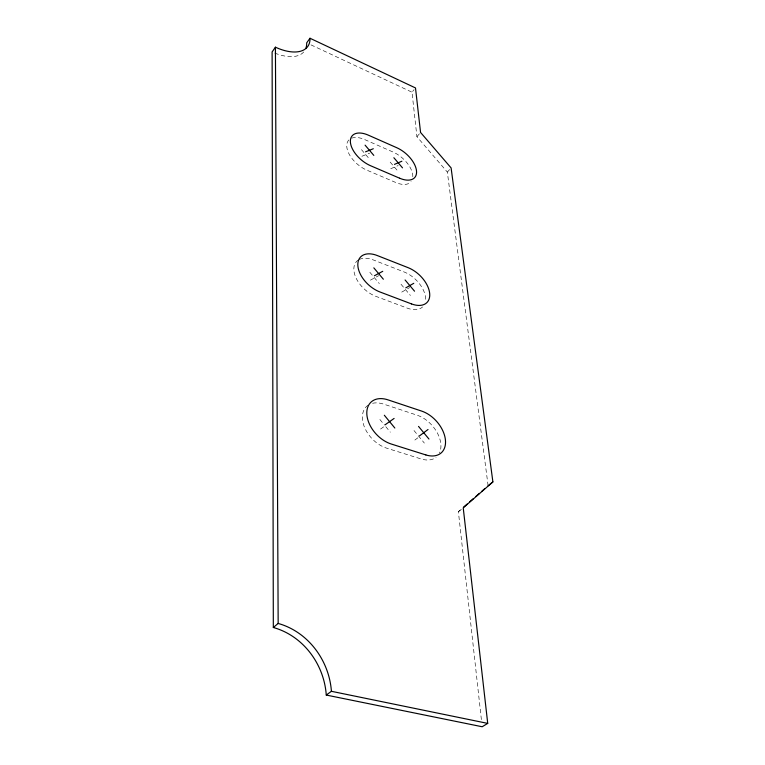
<?xml version="1.0" encoding="UTF-8"?>
<svg xmlns="http://www.w3.org/2000/svg" width="765" height="765" viewBox="0 0 765 765"><rect width="100%" height="100%" fill="white"/><g stroke="black" fill="none" stroke-linecap="round" stroke-linejoin="round"><path stroke-width="0.57" stroke-dasharray="3.83 2.87" d="M488.108 485.756L447.343 172.068L416.925 136.706L412 92.202L414.104 89.648M416.925 136.706L420.559 132.45M447.343 172.068L449.6 169.572M481.376 719.626L458.388 511.709L461.888 508.658M458.388 511.709L461.611 509.127M414.85 440.057L419.182 436.815M380.53 429.069L385.101 425.828L390.341 432.206M401.711 292.125L409.686 287.573M370.365 280.172L378.723 275.668M390.752 168.721L398.163 165.556M361.902 156.261L369.638 153.163M310.982 44.877L412 92.202M390.16 162.084L398.785 172.192M361.443 149.605L370.126 159.809M401.013 284.236L410.423 295.453M369.82 272.244L379.316 283.586M413.999 430.532L424.374 443.107M379.87 419.469L384.355 424.919M303.705 51.991A40.803 21.324 36.6 0 1 273.258 52.441M368.147 405.182A26.851 18.035 47.2 0 0 364.704 427.731A26.851 18.035 47.2 0 0 386.698 448.175L421.209 458.981A26.517 17.48 48.4 0 0 436.088 457.307M372.593 403.279A26.851 18.035 47.2 0 1 383.552 404.083L417.202 415.232A26.517 17.48 48.4 0 1 439.502 452.976M358.307 260.024A24.365 14.918 42.7 0 0 356.213 278.355A24.365 14.918 42.7 0 0 375.873 296.342L407.391 308.171A24.031 14.535 43.8 0 0 422.586 306.947M359.177 259.526A24.365 14.918 42.7 0 1 373.282 259.928L404.073 271.948A24.031 14.535 43.8 0 1 425.522 300.817M348.878 139.957A22.415 12.479 40.3 0 0 349.815 155.324A22.415 12.479 40.3 0 0 366.884 170.165L395.878 182.548A22.109 12.202 41.2 0 0 411.101 181.649M351.699 138.149A22.415 12.479 40.3 0 1 364.704 139.584L393.086 152.053A22.109 12.202 41.2 0 1 412.804 176.973"/><path stroke-width="1.15" d="M275.419 47.191L272.111 51.934L273.325 627.491C303.37 635.849 324.159 664.403 326.263 695.05L482.17 726.75L487.726 723.394L463.227 507.826L492.89 481.912L451.101 167.908L420.559 132.45L415.5 87.946L309.997 38.25A40.937 21.257 36.7 0 1 275.419 47.191L278.164 623.437L273.325 627.491M309.997 38.25L306.689 42.859A40.803 21.324 36.6 0 1 305.837 48.434M463.638 507.128L467.128 504.078M469.748 501.783L473.248 498.732M475.868 496.437L479.368 493.387M481.988 491.101L484.608 488.806M488.108 485.756L492.89 481.912M419.411 435.954L428.027 429.519M326.263 695.05L331.417 691.302L487.726 723.394M385.015 424.862L394.109 418.436M405.804 287.841L413.769 283.318M374.391 275.782L382.749 271.307M394.472 164.37L401.874 161.233M365.565 151.814L373.301 148.745M278.164 623.437C308.314 631.9 329.199 660.539 331.417 691.302M393.86 157.733L402.514 167.86M365.087 145.149L373.808 155.391M405.087 279.952L414.544 291.197M373.827 267.855L383.361 279.225M418.532 426.411L428.955 439.034M384.326 415.242L394.845 428.037M425.837 454.926L391.24 444.016A26.966 18.006 47.2 0 1 366.856 414.553A26.966 18.006 47.2 0 1 387.97 399.856L421.687 411.101A26.632 17.452 48.4 0 1 445.44 440.047A26.632 17.452 48.4 0 1 425.837 454.926M411.541 303.925L379.966 291.981A24.451 14.889 42.7 0 1 357.867 265.771A24.451 14.889 42.7 0 1 377.26 255.539L408.108 267.664A24.126 14.506 43.8 0 1 429.681 293.444A24.126 14.506 43.8 0 1 411.541 303.925M399.646 178.216L370.595 165.737A22.491 12.441 40.3 0 1 350.399 142.137A22.491 12.441 40.3 0 1 368.319 135.147L396.758 147.712A22.185 12.164 41.2 0 1 416.514 170.939A22.185 12.164 41.2 0 1 399.646 178.216"/></g></svg>
